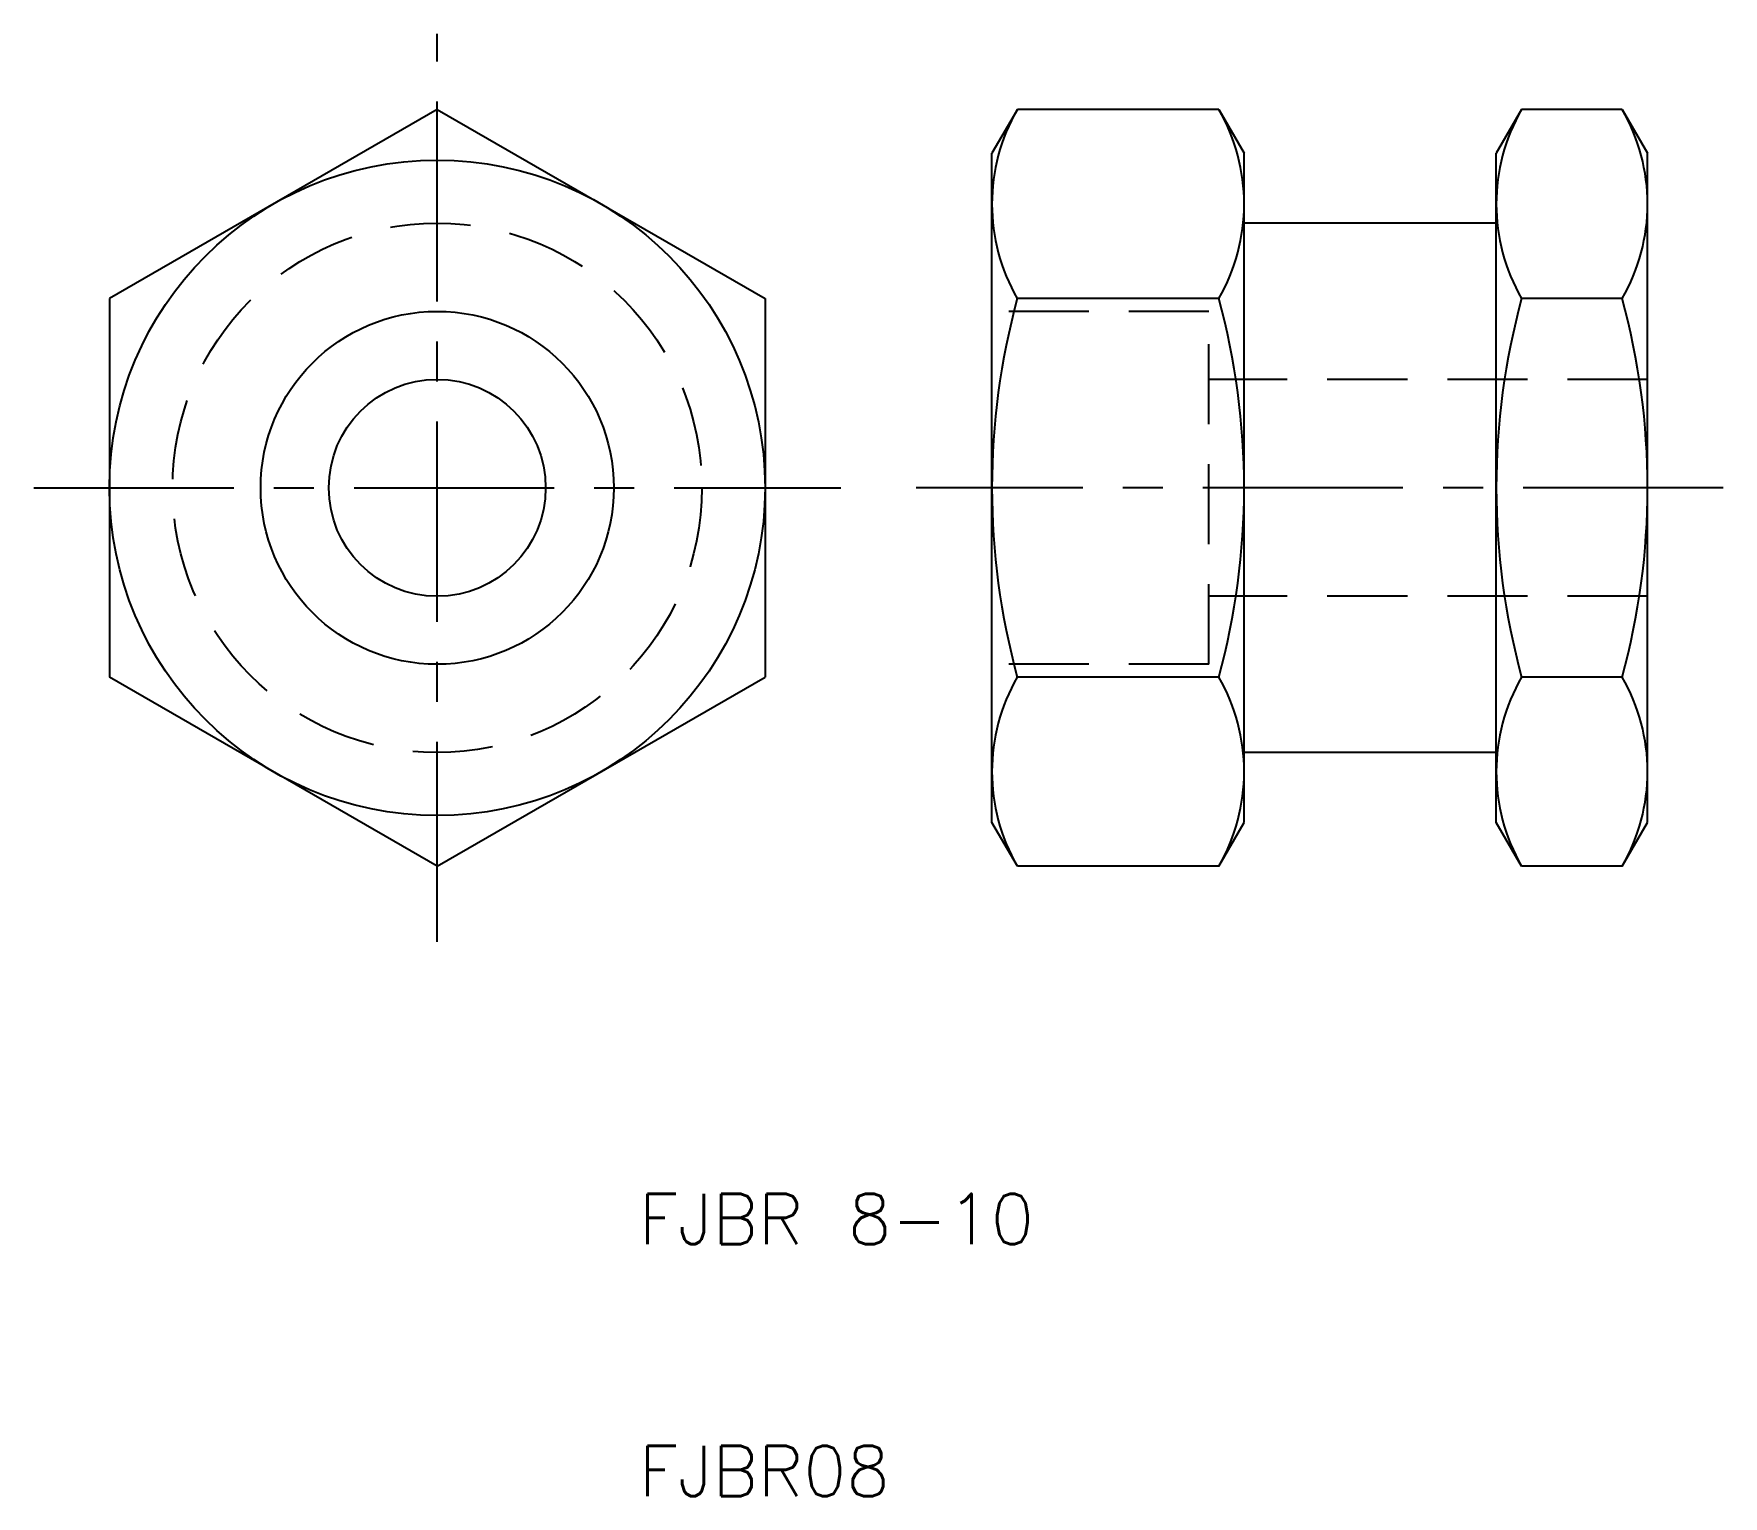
# Model space of a CAD drawing. Extents: x -14 to 53, y 10 to 68.
import ezdxf

# ---------------------------------------------------------------- set-up
doc = ezdxf.new("R2010")
doc.units = 0
doc.header["$LTSCALE"] = 0.25
doc.linetypes.add('CENTER', pattern=[50.8, 31.75, -6.35, 6.35, -6.35])
doc.linetypes.add('DASHED', pattern=[19.05, 12.7, -6.35])
doc.layers.get('0').update_dxf_attribs({"linetype": 'CONTINUOUS'})
doc.layers.add('CENTER', color=1, linetype='CENTER')
doc.styles.get("Standard").update_dxf_attribs({"font": 'txt.shx', "bigfont": 'extfont.shx'})

msp = doc.modelspace()

# ---------------------------------------------------------------- linework, layer by layer
for p, q in [((2, 65.011), (-11, 57.506)), ((2, 65.011), (15, 57.506)), ((25.006, 65.011), (24, 63.269)), ((32.994, 65.011), (25.006, 65.011)), ((32.994, 65.011), (34, 63.269)), ((45.006, 65.011), (44, 63.269)), ((48.994, 65.011), (45.006, 65.011)), ((48.994, 65.011), (50, 63.269)), ((24, 36.731), (24, 63.269)), ((34, 60.5), (34, 63.269)), ((44, 60.5), (44, 63.269)), ((50, 36.731), (50, 63.269)), ((34, 39.5), (34, 60.5)), ((44, 60.5), (34, 60.5)), ((44, 39.5), (44, 60.5)), ((-11, 57.506), (-11, 42.494)), ((15, 57.506), (15, 42.494)), ((32.994, 57.506), (25.006, 57.506)), ((48.994, 57.506), (45.006, 57.506)), ((2, 34.989), (-11, 42.494)), ((2, 34.989), (15, 42.494)), ((32.994, 42.494), (25.006, 42.494)), ((48.994, 42.494), (45.006, 42.494)), ((44, 39.5), (34, 39.5)), ((34, 36.731), (34, 39.5)), ((44, 36.731), (44, 39.5)), ((25.006, 34.989), (24, 36.731)), ((32.994, 34.989), (34, 36.731)), ((45.006, 34.989), (44, 36.731)), ((48.994, 34.989), (50, 36.731)), ((32.994, 34.989), (25.006, 34.989)), ((48.994, 34.989), (45.006, 34.989))]:
    msp.add_line(p, q)
at = {"color": 3, "linetype": 'DASHED'}
for p, q in [((32.6, 57), (24, 57)), ((32.6, 43), (32.6, 57)), ((50, 54.3), (32.6, 54.3)), ((50, 45.7), (32.6, 45.7)), ((32.6, 43), (24, 43))]:
    msp.add_line(p, q, dxfattribs=at)
for radius in [13, 7, 4.3]:
    msp.add_circle((2, 50), radius)
msp.add_circle((2, 50), 10.5, dxfattribs=at)
for centre, radius, start, end in [((31.506, 61.258), 7.506, 150, 210), ((26.494, 61.258), 7.506, 330, 30), ((51.506, 61.258), 7.506, 150, 210), ((42.494, 61.258), 7.506, 330, 30), ((52.514, 50), 28.514, 164.73852, 195.26148), ((5.486, 50), 28.514, 344.73852, 15.26148), ((72.514, 50), 28.514, 164.73852, 195.26148), ((21.486, 50), 28.514, 344.73852, 15.26148), ((31.506, 38.742), 7.506, 150, 210), ((26.494, 38.742), 7.506, 330, 30), ((51.506, 38.742), 7.506, 150, 210), ((42.494, 38.742), 7.506, 330, 30)]:
    msp.add_arc(centre, radius, start, end)
at = {"layer": 'CENTER', "color": 1, "linetype": 'CENTER'}
for p, q in [((2, 31.989), (2, 68.011)), ((-14, 50), (18, 50)), ((53, 50), (21, 50))]:
    msp.add_line(p, q, dxfattribs=at)

# ---------------------------------------------------------------- texts
for s, p in [('FJBR 8-10', (10, 20)), ('FJBR08', (10, 10))]:
    msp.add_text(s, height=2).set_placement(p)

doc.saveas('drawing.dxf')
